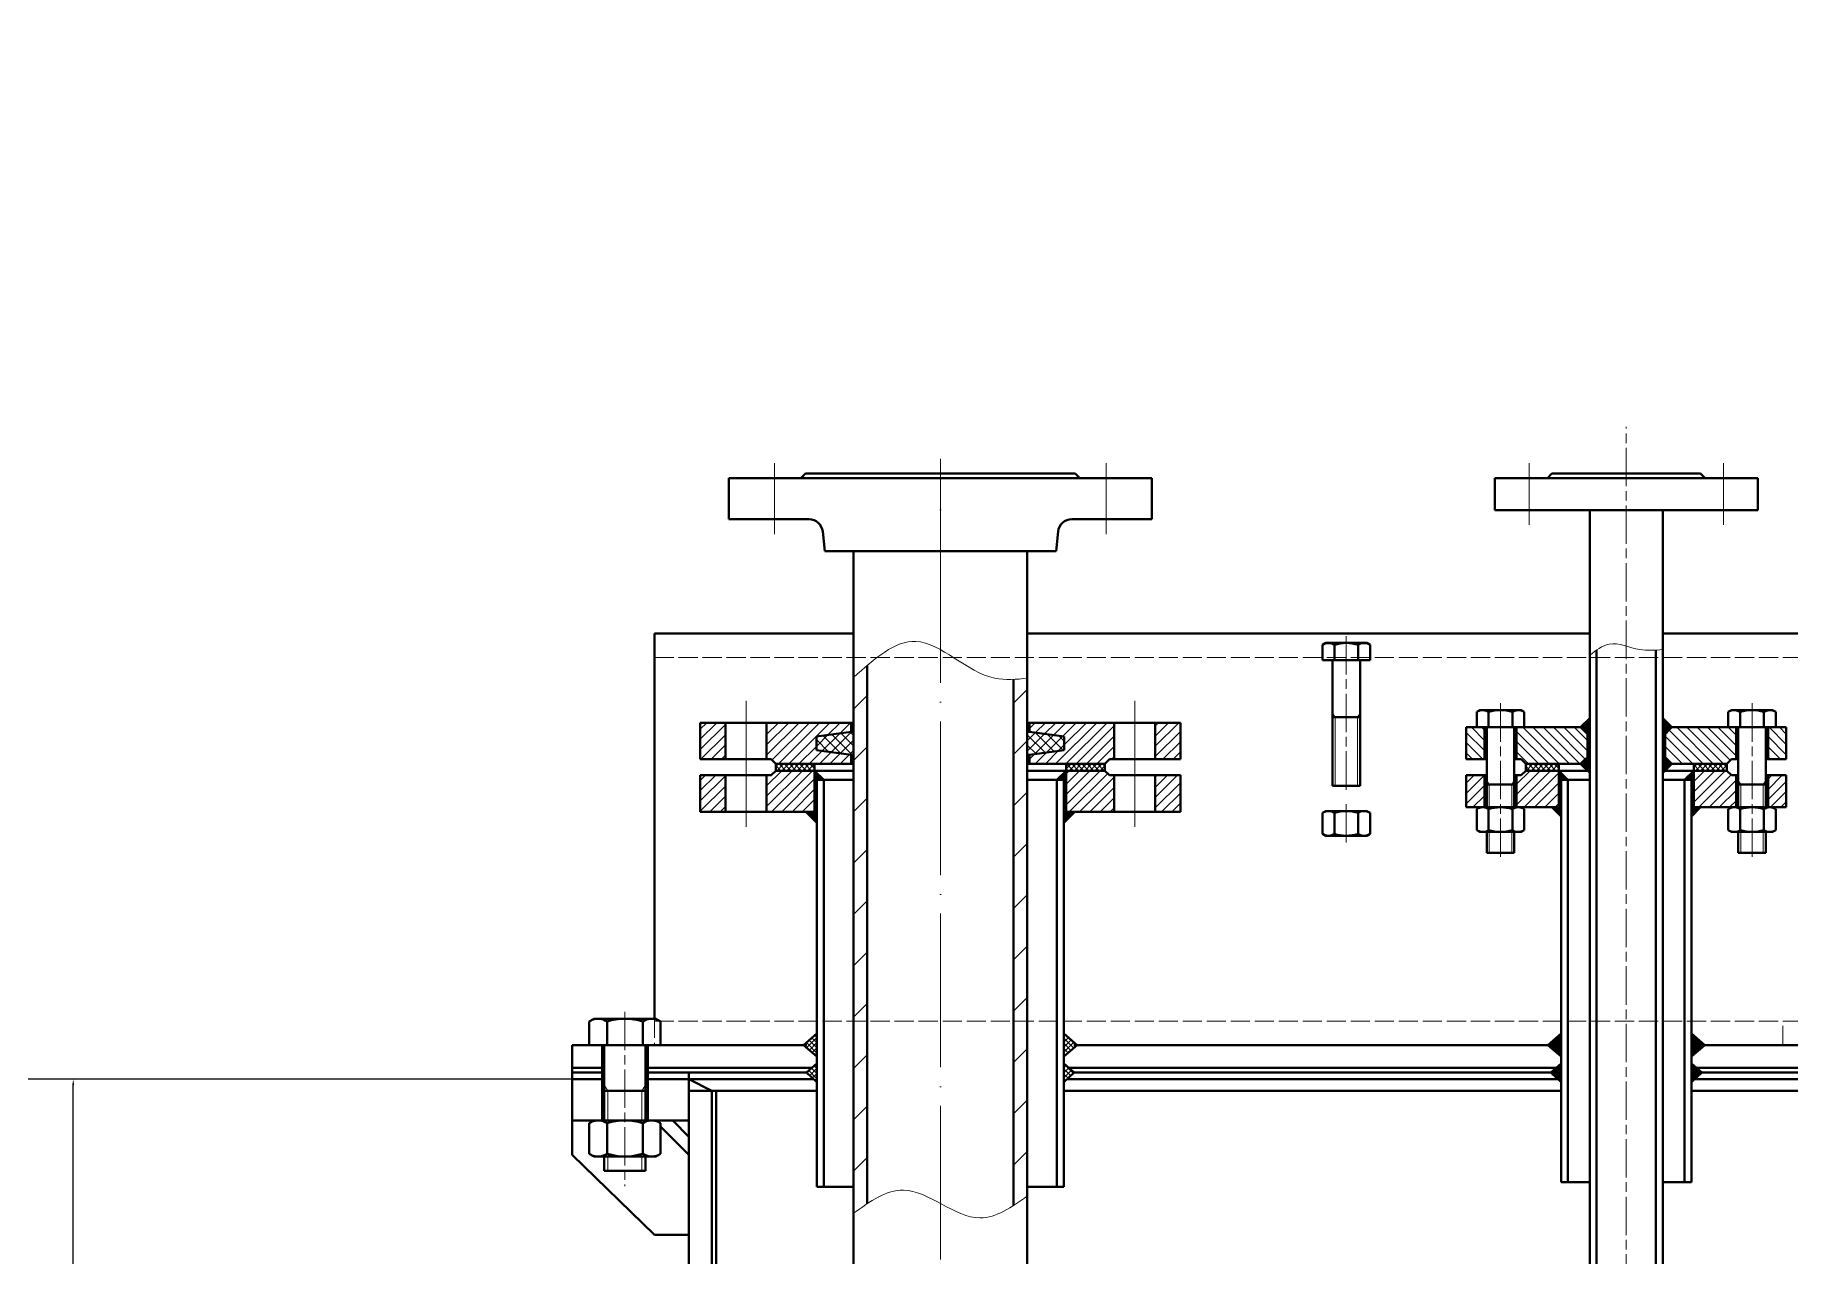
# Model space of a CAD drawing. Header units: millimetres. Extents: x 17368 to 100025, y -24769 to 12950.
# Drawn here: x 64422 to 65190, y 2263 to 2797 of the extents above; entities that cross this region are included whole.
import ezdxf

# ---------------------------------------------------------------- set-up
doc = ezdxf.new("R2010")
doc.units = ezdxf.units.MM
doc.header["$LTSCALE"] = 2.8
for name, pattern in [('ACAD_ISO04W100', [30, 24, -3, 0, -3]), ('AM_ISO02W050', [7.5, 6, -1.5]), ('AM_ISO02W050x2', [3.75, 3, -0.75]), ('AM_ISO08W050', [18, 12, -1.5, 3, -1.5]), ('AM_ISO08W050x2', [9, 6, -0.75, 1.5, -0.75]), ('CENTER2', [28.575, 19.05, -3.175, 3.175, -3.175])]:
    doc.linetypes.add(name, pattern=pattern)
doc.layers.get('0').update_dxf_attribs({"lineweight": 50})
doc.layers.get('Defpoints').update_dxf_attribs({"lineweight": 50})
for name, color, linetype, lineweight in [('AM_0N', 7, 'Continuous', 50), ('AM_3N', 6, 'AM_ISO02W050', 15), ('AM_4N', 3, 'Continuous', 15), ('AM_7N', 4, 'AM_ISO08W050', 15), ('red', 1, 'ACAD_ISO04W100', 15), ('细实线', 5, 'Continuous', 15)]:
    doc.layers.add(name, color=color, linetype=linetype, lineweight=lineweight)
doc.styles.add('仿宋体', font='', dxfattribs={"width": 0.7, "height": 3.5})
doc.styles.get('仿宋体').set_extended_font_data('FangSong_GB2312')
doc.dimstyles.new('ISO-25', dxfattribs={"dimtxt": 3.5, "dimasz": 2.5, "dimexe": 1.25, "dimexo": 0.625, "dimtad": 1, "dimdsep": 46, "dimtxsty": '仿宋体', "dimcen": 2.5, "dimadec": 0, "dimazin": 0, "dimtfac": 1, "dimtmove": 0, "dimatfit": 1, "dimfxl": 0, "dimarcsym": 0})

# ---------------------------------------------------------------- blocks, each defined once
blk = doc.blocks.new('*D1258')
at = {"layer": 'Defpoints', "color": 0}
for p in [(64336.65, 3764.21), (64832.33, 3764.21), (65063.33, -908.68)]:
    blk.add_point(p, dxfattribs=at)
at = {"layer": '细实线', "color": 0, "lineweight": -2}
for p, q in [((64831.71, 3764.21), (64335.85, 3764.21)), ((64336.65, -906.18), (64336.65, 3761.71)), ((65062.71, -908.68), (64335.85, -908.68))]:
    blk.add_line(p, q, dxfattribs=at)
at = {"layer": '细实线', "color": 0}
for points in [[(64336.23, 3761.71), (64337.06, 3761.71), (64336.65, 3764.21)], [(64336.23, -906.18), (64337.06, -906.18), (64336.65, -908.68)]]:
    blk.add_solid(points, dxfattribs=at)
at = {"layer": '细实线', "color": 0, "insert": (64334.1, 1358.41), "char_height": 3.5, "attachment_point": 5, "rotation": 90, "style": '仿宋体'}
blk.add_mtext('4672.89', dxfattribs=at)
blk = doc.blocks.new('*D1259')
at = {"layer": 'Defpoints', "color": 0, "lineweight": 15}
for p in [(64439.04, 2340.41), (64667.67, 2340.41), (64708.33, -69.59)]:
    blk.add_point(p, dxfattribs=at)
at = {"layer": '细实线', "color": 0, "lineweight": -2}
for p, q in [((64667.05, 2340.41), (64438.24, 2340.41)), ((64439.04, -67.09), (64439.04, 2337.91)), ((64707.71, -69.59), (64438.24, -69.59))]:
    blk.add_line(p, q, dxfattribs=at)
at = {"layer": '细实线', "color": 0, "lineweight": 15}
for points in [[(64438.62, 2337.91), (64439.46, 2337.91), (64439.04, 2340.41)], [(64438.62, -67.09), (64439.46, -67.09), (64439.04, -69.59)]]:
    blk.add_solid(points, dxfattribs=at)
at = {"layer": '细实线', "color": 0, "insert": (64436.49, 1135.41), "char_height": 3.5, "attachment_point": 5, "rotation": 90, "style": '仿宋体'}
blk.add_mtext('2410', dxfattribs=at)
blk = doc.blocks.new('*D1276')
at = {"layer": 'Defpoints', "color": 0, "lineweight": 15}
for p in [(64013.77, 2340.41), (64667.67, 2340.41), (65618.33, -629.98)]:
    blk.add_point(p, dxfattribs=at)
at = {"layer": '细实线', "color": 0, "lineweight": -2}
for p, q in [((64667.05, 2340.41), (64012.97, 2340.41)), ((64013.77, -627.48), (64013.77, 2337.91)), ((65617.71, -629.98), (64012.97, -629.98))]:
    blk.add_line(p, q, dxfattribs=at)
at = {"layer": '细实线', "color": 0, "lineweight": 15}
for points in [[(64013.36, 2337.91), (64014.19, 2337.91), (64013.77, 2340.41)], [(64013.36, -627.48), (64014.19, -627.48), (64013.77, -629.98)]]:
    blk.add_solid(points, dxfattribs=at)
at = {"layer": '细实线', "color": 0, "insert": (64011.22, 855.22), "char_height": 3.5, "attachment_point": 5, "rotation": 90, "style": '仿宋体'}
blk.add_mtext('2970.39', dxfattribs=at)
blk = doc.blocks.new('A$C194C15C4')
at = {"layer": 'AM_0N', "extrusion": (0, 1, 0)}
for p, q in [((9, 0), (-9, 0)), ((9, -10.8), (-9, -10.8))]:
    blk.add_line(p, q, dxfattribs=at)
at = {"layer": 'AM_0N', "extrusion": (-0.5, 0.866025, 0)}
blk.add_line((-10.39, -0.81), (-9, 0), dxfattribs=at)
at = {"layer": 'AM_0N', "extrusion": (1, 0, 0)}
for p, q in [((-10.39, -0.81), (-10.39, -9.99)), ((-5.2, -0.81), (-5.2, -9.99)), ((5.2, -0.81), (5.2, -9.99)), ((10.39, -0.81), (10.39, -9.99))]:
    blk.add_line(p, q, dxfattribs=at)
at = {"layer": 'AM_0N', "extrusion": (0.5, 0.866025, 0)}
blk.add_line((10.39, -0.81), (9, 0), dxfattribs=at)
at = {"layer": 'AM_0N'}
for p, q in [((-10.39, -9.99), (-9, -10.8)), ((10.39, -9.99), (9, -10.8))]:
    blk.add_line(p, q, dxfattribs=at)
for centre, radius, start, end in [((-7.8, -4.6), 4.6, 55.56153, 115.56153), ((0, -17.17), 17.17, 72.38303, 107.61697), ((7.8, -4.6), 4.6, 64.43847, 124.43847), ((-7.8, -6.2), 4.6, 244.43847, 304.43847), ((0, 6.37), 17.17, 252.38303, 287.61697), ((7.8, -6.2), 4.6, 235.56153, 295.56153)]:
    blk.add_arc(centre, radius, start, end, dxfattribs=at)

msp = doc.modelspace()

# ---------------------------------------------------------------- hatches: boundary and pattern name
at = {"layer": '细实线'}
h = msp.add_hatch(dxfattribs=at)
h.set_pattern_fill('ANSI31', color=256, style=0)
h.paths.add_polyline_path([(64724.3313, 2496.41016), (64713.3313, 2496.41021), (64713.33129, 2480.41021), (64724.33129, 2480.41016)])
h.paths.add_polyline_path([(64764.13976, 2490.40993), (64779.33126, 2492.40993), (64779.33127, 2496.40993), (64742.3313, 2496.41009), (64742.33129, 2480.41009), (64744.33129, 2480.41008), (64746.33128, 2478.41007), (64779.33126, 2478.40993), (64779.33126, 2482.40993), (64764.13976, 2484.40993)])
h.paths.add_polyline_path([(64894.33129, 2496.40944), (64857.33127, 2496.4096), (64857.33127, 2492.40993), (64872.52277, 2490.40993), (64872.52277, 2484.40993), (64857.33127, 2482.40993), (64857.33128, 2478.4096), (64890.33128, 2478.40946), (64892.33128, 2480.40945), (64894.33128, 2480.40944)])
h.paths.add_polyline_path([(64923.33129, 2496.40932), (64912.33129, 2496.40937), (64912.33128, 2480.40937), (64923.33128, 2480.40932)])
h = msp.add_hatch(dxfattribs=at)
h.set_pattern_fill('ANSI37', color=256, scale=0.1, style=0)
h.paths.add_polyline_path([(65098.33121, 2494.41012), (65102.33121, 2490.41012), (65102.33121, 2498.41012)])
h.paths.add_polyline_path([(65138.33139, 2494.41012), (65134.33121, 2498.41031), (65134.33121, 2490.40993)])
h.paths.add_polyline_path([(65134.33121, 2474.40981), (65138.33139, 2478.40999), (65134.33121, 2482.41018)])
h.paths.add_polyline_path([(65102.33121, 2482.40999), (65098.33121, 2478.40999), (65102.33121, 2474.40999)])
h.paths.add_polyline_path([(65088.8313, 2475.40988), (65088.83129, 2471.40999), (65092.83121, 2471.40997)])
h.paths.add_polyline_path([(65089.83121, 2455.40985), (65089.83121, 2459.40988), (65085.83115, 2459.40988)])
h.paths.add_polyline_path([(65146.83121, 2455.40967), (65150.83145, 2459.40988), (65146.83121, 2459.40988)])
h.paths.add_polyline_path([(65147.83118, 2475.40976), (65143.83139, 2471.40997), (65147.83117, 2471.40999)])
h = msp.add_hatch(dxfattribs=at)
h.set_pattern_fill('ANSI37', color=256, style=0)
h.paths.add_polyline_path([(64780.35605, 2492.40993), (64779.33127, 2492.40993), (64764.13976, 2490.40993), (64764.13976, 2484.40993), (64779.33127, 2482.40993), (64780.35605, 2482.40993)])
h.paths.add_polyline_path([(64872.52277, 2490.40993), (64857.33127, 2492.40993), (64856.3313, 2492.40993), (64856.3313, 2482.40993), (64857.33127, 2482.40993), (64872.52277, 2484.40993)])
h = msp.add_hatch(dxfattribs=at)
h.set_pattern_fill('ANSI31', color=256, angle=90, style=0)
h.paths.add_polyline_path([(65048.3313, 2480.41012), (65056.3313, 2480.41012), (65056.33125, 2494.41012), (65048.33125, 2494.41012)])
h.paths.add_polyline_path([(65070.33125, 2494.41012), (65070.3313, 2480.41012), (65072.3313, 2480.41012), (65074.3313, 2478.41012), (65098.33133, 2478.41012), (65101.33124, 2481.41003), (65101.33121, 2491.41012), (65098.33121, 2494.41012)])
h.paths.add_polyline_path([(65138.33139, 2494.41012), (65135.33121, 2491.40993), (65135.33124, 2481.41015), (65138.33127, 2478.41012), (65162.3313, 2478.41012), (65164.3313, 2480.41012), (65166.3313, 2480.41012), (65166.33124, 2494.41012)])
h.paths.add_polyline_path([(65180.3313, 2480.41012), (65188.3313, 2480.41012), (65188.33124, 2494.41012), (65180.33124, 2494.41012)])
h = msp.add_hatch(dxfattribs=at)
h.set_pattern_fill('ANSI31', color=256, style=0)
h.paths.add_polyline_path([(64724.33127, 2473.41), (64713.33127, 2473.41), (64713.33121, 2457.41), (64724.33121, 2457.41)])
h.paths.add_polyline_path([(64763.33127, 2475.41), (64746.33127, 2475.41), (64744.33127, 2473.41), (64742.33127, 2473.41), (64742.33121, 2457.41), (64763.3312, 2457.41)])
h.paths.add_polyline_path([(64894.33126, 2473.41), (64892.33126, 2473.41), (64890.33127, 2475.41), (64873.33127, 2475.41), (64873.3312, 2457.41), (64894.3312, 2457.41)])
h.paths.add_polyline_path([(64923.33126, 2473.41), (64912.33126, 2473.41), (64912.3312, 2457.41), (64923.3312, 2457.41)])
at = {"layer": '细实线', "linetype": 'Continuous', "lineweight": 15}
h = msp.add_hatch(dxfattribs=at)
h.set_pattern_fill('ANSI37', color=5, scale=0.5, style=0)
h.paths.add_polyline_path([(64763.33128, 2478.41), (64746.33128, 2478.41007), (64746.33128, 2475.41), (64763.33127, 2475.41)])
at = {"layer": '细实线'}
h = msp.add_hatch(dxfattribs=at)
h.set_pattern_fill('ANSI37', color=256, scale=0.1, style=0)
h.paths.add_polyline_path([(64763.33127, 2475.41), (64763.33125, 2471.41001), (64767.33127, 2471.41)])
h.paths.add_polyline_path([(64764.33127, 2452.6161), (64764.33127, 2457.41), (64759.53737, 2457.41)])
h.paths.add_polyline_path([(64873.33125, 2471.41029), (64873.33127, 2475.41), (64873.33083, 2475.41), (64869.33127, 2471.4104), (64869.33127, 2471.41026)])
h.paths.add_polyline_path([(64872.33127, 2452.61642), (64877.1248, 2457.41), (64872.33127, 2457.41)])
at = {"layer": '细实线', "linetype": 'Continuous', "lineweight": 15}
h = msp.add_hatch(dxfattribs=at)
h.set_pattern_fill('ANSI37', color=5, scale=0.5, style=0)
h.paths.add_polyline_path([(64890.33128, 2478.40946), (64873.33128, 2478.40953), (64873.33127, 2475.41044), (64873.33127, 2475.41), (64890.33127, 2475.41)])
h = msp.add_hatch(dxfattribs=at)
h.set_pattern_fill('ANSI31', color=5, style=0)
h.set_pattern_definition([(45, (59.939, -217.9157), (-2.24506403, 2.24506403), [])])
h.paths.add_polyline_path([(65070.33125, 2459.40988), (65088.83124, 2459.40988), (65088.8313, 2475.40988), (65074.3313, 2475.40988), (65072.3313, 2473.40988), (65070.3313, 2473.40988)])
h.paths.add_polyline_path([(65048.33125, 2459.40988), (65056.33125, 2459.40988), (65056.3313, 2473.40988), (65048.3313, 2473.40988)])
h.paths.add_polyline_path([(65147.83124, 2459.40988), (65166.33124, 2459.40988), (65166.3313, 2473.40988), (65164.3313, 2473.40988), (65162.3313, 2475.40988), (65147.8313, 2475.40988)])
h.paths.add_polyline_path([(65180.33124, 2459.40988), (65188.33124, 2459.40988), (65188.3313, 2473.40988), (65180.3313, 2473.40988)])
h = msp.add_hatch(dxfattribs=at)
h.set_pattern_fill('ANSI37', color=5, scale=0.5, style=0)
h.paths.add_polyline_path([(65074.3313, 2478.41012), (65074.3313, 2475.40988), (65088.83118, 2475.40988), (65088.83118, 2475.40988), (65088.83118, 2475.41), (65088.83118, 2478.41012)])
h.paths.add_polyline_path([(65162.3313, 2475.40988), (65162.3313, 2478.41012), (65147.83118, 2478.41012), (65147.83118, 2475.40988)])
h = msp.add_hatch(dxfattribs=at)
h.set_pattern_fill('ANSI37', color=5, scale=0.5, style=0)
h.set_pattern_definition([(45, (-416034.1398, 69180.7599), (-1.122532015, 1.122532015), []), (135, (-416034.1398, 69180.7599), (-1.122532015, -1.122532015), [])])
h.paths.add_polyline_path([(64872.33104, 2360.48394), (64872.33104, 2350.39782), (64878.19894, 2355.41)])
h.paths.add_polyline_path([(64872.33104, 2339.10788), (64876.88421, 2343.41), (64872.33104, 2347.37488)])
h.paths.add_polyline_path([(64764.33104, 2347.37482), (64759.77794, 2343.41), (64764.33104, 2339.10794)])
h.paths.add_polyline_path([(64758.46321, 2355.41), (64764.33104, 2350.39788), (64764.33104, 2360.48388)])
at = {"layer": '细实线'}
h = msp.add_hatch(dxfattribs=at)
h.set_pattern_fill('ANSI37', color=256, scale=0.1, style=0)
h.paths.add_polyline_path([(65089.83121, 2360.48388), (65083.96338, 2355.41), (65089.83121, 2350.39788)])
h.paths.add_polyline_path([(65089.83121, 2347.37482), (65085.2781, 2343.41), (65089.83121, 2339.10794)])
h.paths.add_polyline_path([(65152.69922, 2355.41), (65146.83121, 2360.48404), (65146.83121, 2350.39772)])
h.paths.add_polyline_path([(65146.83121, 2347.37498), (65146.83121, 2339.10776), (65151.3845, 2343.41)])

# ---------------------------------------------------------------- linework, layer by layer
for p, q in [((64780.35605, 1895.84956), (64780.35605, 2571.41)), ((64856.3313, 2093.3685), (64856.3313, 2571.41)), ((64786.35605, 2285.99537), (64786.35605, 2521.50606)), ((64850.3313, 2285.17004), (64850.3313, 2515.37024)), ((64767.33127, 2471.41), (64780.35605, 2471.41)), ((64869.33113, 2471.41026), (64856.3313, 2471.41026)), ((64657.3313, 2355.41), (64657.3313, 2322.41)), ((64657.3313, 2355.41), (64759.9574, 2355.41)), ((64670.3313, 2355.41), (64670.3313, 2322.41)), ((64690.3313, 2355.41), (64690.3313, 2322.41)), ((64876.7052, 2355.41), (65083.96338, 2355.41)), ((65152.69922, 2355.41), (65565.6997, 2355.41)), ((64657.3313, 2345.41), (64671.3313, 2345.41)), ((64657.3313, 2343.41), (64671.3313, 2343.41)), ((64689.3313, 2345.41), (64762.07469, 2345.41)), ((64689.3313, 2343.41), (64759.77794, 2343.41)), ((64708.3313, 2340.41), (64708.3313, 2343.41)), ((64874.58746, 2345.41), (65087.57485, 2345.41)), ((64876.88421, 2343.41), (65085.2781, 2343.41)), ((65149.08775, 2345.41), (65568.2664, 2345.41)), ((65151.3845, 2343.41), (65570.8313, 2343.41)), ((64657.3313, 2340.41), (64671.3313, 2340.41)), ((64689.3313, 2340.41), (64762.953, 2340.41)), ((64708.3313, 2340.41), (64708.3313, 2174.5419)), ((64718.3313, 2335.41), (64708.3313, 2340.41)), ((64708.3313, 2335.41), (64764.33104, 2335.41)), ((64718.3313, 2335.41), (64718.3313, 2169.85662)), ((64720.3313, 2335.41), (64720.3313, 2172.5179)), ((64872.33104, 2335.41), (65089.83121, 2335.41)), ((64873.70915, 2340.41), (65088.45317, 2340.41)), ((65146.83121, 2335.41), (65570.8313, 2335.41)), ((65148.20943, 2340.41), (65570.8313, 2340.41)), ((64657.3313, 2322.41), (64657.3313, 2307.41)), ((64695.9238, 2319.8175), (64708.3313, 2307.41)), ((64701.25234, 2322.41), (64708.3313, 2315.20878)), ((64657.3313, 2307.41), (64693.3313, 2272.41)), ((64693.3313, 2272.41), (64708.3313, 2272.41))]:
    msp.add_line(p, q)
at = {"color": 7}
for p, q in [((64779.33127, 2492.40993), (64764.13976, 2490.40993)), ((64764.13976, 2490.40993), (64764.13976, 2484.40993)), ((64779.33127, 2492.40993), (64780.33127, 2492.40993)), ((64857.33127, 2492.40993), (64856.33127, 2492.40993)), ((64857.33127, 2492.40993), (64872.52277, 2490.40993)), ((64872.52277, 2490.40993), (64872.52277, 2484.40993)), ((64779.33127, 2482.40993), (64764.13976, 2484.40993)), ((64779.33127, 2482.40993), (64780.33127, 2482.40993)), ((64857.33127, 2482.40993), (64856.33127, 2482.40993)), ((64857.33127, 2482.40993), (64872.52277, 2484.40993)), ((64857.33128, 2478.40993), (64857.33127, 2482.40993)), ((64713.33127, 2473.41), (64744.33127, 2473.41)), ((64713.33129, 2480.41021), (64744.33129, 2480.41008)), ((64746.33127, 2475.41), (64744.33127, 2473.41)), ((64746.33128, 2478.41007), (64744.33129, 2480.41008)), ((64746.33128, 2478.41007), (64746.33128, 2475.41001)), ((64763.33127, 2475.41), (64763.33128, 2478.41)), ((64763.33127, 2475.41), (64767.33127, 2471.41)), ((64890.33128, 2478.40946), (64856.3313, 2478.4096)), ((64890.33127, 2475.41), (64856.3313, 2475.41)), ((64873.33127, 2475.41044), (64873.33128, 2478.40953)), ((64890.33128, 2478.40946), (64890.33127, 2475.41)), ((64890.33127, 2475.41), (64892.33126, 2473.41)), ((64890.33128, 2478.40946), (64892.33128, 2480.40945)), ((64767.33127, 2471.41), (64763.33125, 2471.41001))]:
    msp.add_line(p, q, dxfattribs=at)
at = {"layer": 'AM_0N'}
for p, q in [((64693.3313, 2535.41), (64780.35605, 2535.41)), ((64693.3313, 2366.91), (64693.3313, 2535.41)), ((64856.3313, 2535.41), (65102.33121, 2535.41)), ((65134.33121, 2535.41), (65353.33134, 2535.41)), ((64985.4736, 2530.4873), (64986.8686, 2531.2927)), ((65006.2636, 2530.4873), (65004.8686, 2531.2927)), ((65052.93624, 2501.10471), (65054.33124, 2501.91012)), ((65073.72624, 2501.10471), (65072.33124, 2501.91012)), ((65162.93638, 2501.10462), (65164.33138, 2501.91002)), ((65183.72638, 2501.10457), (65182.33138, 2501.90998)), ((64985.4736, 2447.76342), (64986.8686, 2446.95802)), ((65006.2636, 2447.76342), (65004.8686, 2446.95802)), ((65162.93627, 2449.41519), (65164.33126, 2448.60978)), ((65183.72627, 2449.41514), (65182.33126, 2448.60974)), ((64664.7388, 2365.70189), (64666.8313, 2366.91)), ((64695.9238, 2365.70189), (64693.8313, 2366.91)), ((64664.7388, 2321.20189), (64666.8313, 2322.41)), ((64695.9238, 2321.20189), (64693.8313, 2322.41))]:
    msp.add_line(p, q, dxfattribs=at)
at = {"layer": 'AM_0N', "extrusion": (1, 0, 0)}
for p, q in [((64985.4736, 2530.4873), (64985.4736, 2523.7927)), ((64990.66975, 2530.4873), (64990.66975, 2523.7927)), ((65001.06745, 2530.4873), (65001.06745, 2523.7927)), ((65006.2636, 2530.4873), (65006.2636, 2523.7927)), ((64989.8686, 2523.7927), (64989.8686, 2495.5427)), ((65001.8686, 2523.7927), (65001.8686, 2495.5427)), ((64989.8686, 2498.7927), (64989.8686, 2500.5427)), ((64989.8686, 2498.7927), (64989.8686, 2468.7927)), ((65001.8686, 2498.7927), (65001.8686, 2500.5427)), ((65001.8686, 2498.7927), (65001.8686, 2468.7927)), ((65052.93624, 2501.10471), (65052.93624, 2494.41012)), ((65058.13239, 2501.10471), (65058.13239, 2494.41012)), ((65068.53008, 2501.10471), (65068.53008, 2494.41012)), ((65073.72624, 2501.10471), (65073.72624, 2494.41012)), ((65057.33124, 2494.41012), (65057.33124, 2466.16012)), ((65069.33124, 2494.41012), (65069.33124, 2466.16012)), ((65057.33124, 2469.41012), (65057.33124, 2471.16012)), ((65057.33124, 2469.41012), (65057.33124, 2459.40988)), ((65069.33124, 2469.41012), (65069.33124, 2471.16012)), ((65069.33124, 2469.41012), (65069.33124, 2459.40988)), ((64985.4736, 2456.95262), (64985.4736, 2447.76342)), ((64990.6711, 2456.95262), (64990.6711, 2447.76342)), ((65001.0661, 2456.95262), (65001.0661, 2447.76342)), ((65006.2636, 2456.95262), (65006.2636, 2447.76342)), ((65057.33124, 2448.60988), (65057.33124, 2439.41012)), ((65069.33124, 2448.60988), (65069.33124, 2439.41012)), ((64664.7388, 2365.70189), (64664.7388, 2355.41)), ((64672.53303, 2365.70189), (64672.53303, 2355.41)), ((64688.12957, 2365.70189), (64688.12957, 2355.41)), ((64695.9238, 2365.70189), (64695.9238, 2355.41)), ((64671.3313, 2355.41), (64671.3313, 2322.41)), ((64689.3313, 2355.41), (64689.3313, 2322.41)), ((64664.7388, 2321.20189), (64664.7388, 2307.81811)), ((64672.53505, 2321.20189), (64672.53505, 2307.81811)), ((64688.12755, 2321.20189), (64688.12755, 2307.81811)), ((64695.9238, 2321.20189), (64695.9238, 2307.81811)), ((64671.3313, 2306.61), (64671.3313, 2300.41)), ((64689.3313, 2306.61), (64689.3313, 2300.41))]:
    msp.add_line(p, q, dxfattribs=at)
at = {"layer": 'AM_0N', "extrusion": (0, 1, 0)}
for p, q in [((65004.8686, 2531.2927), (64986.8686, 2531.2927)), ((64985.4736, 2523.7927), (64989.8686, 2523.7927)), ((65001.8686, 2523.7927), (64989.8686, 2523.7927)), ((64989.8686, 2523.7927), (65001.8686, 2523.7927)), ((65001.8686, 2523.7927), (65006.2636, 2523.7927)), ((64989.8686, 2498.7927), (65001.8686, 2498.7927)), ((65072.33124, 2501.91012), (65054.33124, 2501.91012)), ((65052.93624, 2494.41012), (65057.33124, 2494.41012)), ((65069.33124, 2494.41012), (65057.33124, 2494.41012)), ((65057.33124, 2494.41012), (65069.33124, 2494.41012)), ((65069.33124, 2494.41012), (65073.72624, 2494.41012)), ((64990.94214, 2468.7927), (64989.8686, 2468.7927)), ((64989.8686, 2468.7927), (65001.8686, 2468.7927)), ((64990.94214, 2468.7927), (65000.79506, 2468.7927)), ((65001.8686, 2468.7927), (65000.79506, 2468.7927)), ((65057.33124, 2469.41012), (65069.33124, 2469.41012)), ((65004.8686, 2457.75802), (64986.8686, 2457.75802)), ((65004.8686, 2446.95802), (64986.8686, 2446.95802)), ((65058.40477, 2439.41012), (65057.33124, 2439.41012)), ((65057.33124, 2439.41012), (65069.33124, 2439.41012)), ((65058.40477, 2439.41012), (65068.2577, 2439.41012)), ((65069.33124, 2439.41012), (65068.2577, 2439.41012)), ((64693.8313, 2366.91), (64666.8313, 2366.91)), ((64664.7388, 2355.41), (64671.3313, 2355.41)), ((64689.3313, 2355.41), (64671.3313, 2355.41)), ((64671.3313, 2355.41), (64689.3313, 2355.41)), ((64689.3313, 2355.41), (64695.9238, 2355.41)), ((64671.3313, 2335.41), (64689.3313, 2335.41)), ((64708.3313, 2322.41), (64657.3313, 2322.41)), ((64693.8313, 2306.61), (64666.8313, 2306.61)), ((64671.3313, 2300.41), (64689.3313, 2300.41))]:
    msp.add_line(p, q, dxfattribs=at)
at = {"layer": 'AM_0N', "extrusion": (-1, 2.17352e-06, 0)}
for p, q in [((65162.93638, 2501.10462), (65162.93636, 2494.41002)), ((65168.13253, 2501.10461), (65168.13252, 2494.41001)), ((65178.53023, 2501.10458), (65178.53021, 2494.40999)), ((65183.72638, 2501.10457), (65183.72636, 2494.40998)), ((65167.33136, 2494.41001), (65167.3313, 2466.16001)), ((65179.33136, 2494.40999), (65179.3313, 2466.15999)), ((65167.33131, 2469.41001), (65167.33129, 2459.40977)), ((65167.33131, 2469.41001), (65167.33131, 2471.16001)), ((65179.33131, 2469.40999), (65179.33129, 2459.40975)), ((65179.33131, 2469.40999), (65179.33131, 2471.15999)), ((65162.93629, 2458.60438), (65162.93627, 2449.41519)), ((65168.13379, 2458.60437), (65168.13377, 2449.41517)), ((65178.52879, 2458.60434), (65178.52877, 2449.41515)), ((65183.72629, 2458.60433), (65183.72627, 2449.41514)), ((65167.33126, 2448.60977), (65167.33124, 2439.41001)), ((65179.33126, 2448.60975), (65179.33124, 2439.40999))]:
    msp.add_line(p, q, dxfattribs=at)
at = {"layer": 'AM_0N', "extrusion": (2.17352e-06, 1, 0)}
for p, q in [((65164.33138, 2501.91002), (65182.33138, 2501.90998)), ((65167.33136, 2494.41001), (65162.93636, 2494.41002)), ((65167.33136, 2494.41001), (65179.33136, 2494.40999)), ((65179.33136, 2494.40999), (65167.33136, 2494.41001)), ((65183.72636, 2494.40998), (65179.33136, 2494.40999)), ((65179.33131, 2469.40999), (65167.33131, 2469.41001)), ((65164.33129, 2459.40978), (65182.33129, 2459.40974)), ((65164.33126, 2448.60978), (65182.33126, 2448.60974)), ((65167.33124, 2439.41001), (65168.40478, 2439.41001)), ((65179.33124, 2439.40999), (65167.33124, 2439.41001)), ((65178.25771, 2439.40999), (65168.40478, 2439.41001)), ((65178.25771, 2439.40999), (65179.33124, 2439.40999))]:
    msp.add_line(p, q, dxfattribs=at)
at = {"layer": 'AM_0N', "extrusion": (-0.5, 0.866025, 0)}
for p, q in [((64985.4736, 2456.95262), (64986.8686, 2457.75802)), ((64695.9238, 2307.81811), (64693.8313, 2306.61))]:
    msp.add_line(p, q, dxfattribs=at)
at = {"layer": 'AM_0N', "extrusion": (0.5, 0.866025, 0)}
for p, q in [((65006.2636, 2456.95262), (65004.8686, 2457.75802)), ((64664.7388, 2307.81811), (64666.8313, 2306.61))]:
    msp.add_line(p, q, dxfattribs=at)
at = {"layer": 'AM_0N', "extrusion": (-0.499998, 0.866026, 0)}
msp.add_line((65162.93629, 2458.60438), (65164.33129, 2459.40978), dxfattribs=at)
at = {"layer": 'AM_0N', "extrusion": (0.500002, 0.866024, 0)}
msp.add_line((65183.72629, 2458.60433), (65182.33129, 2459.40974), dxfattribs=at)
at = {"layer": 'AM_0N'}
for centre, radius, start, end in [((64988.07168, 2526.69955), 4.59315, 55.55312762, 115.55312762), ((64995.8686, 2514.11082), 17.18188, 72.38752601, 107.61247399), ((65003.66552, 2526.69955), 4.59315, 64.44687238, 124.44687238), ((65055.53431, 2497.31697), 4.59315, 55.55312762, 115.55312762), ((65063.33124, 2484.72824), 17.18188, 72.38752601, 107.61247399), ((65071.12816, 2497.31697), 4.59315, 64.44687238, 124.44687238), ((65165.53445, 2497.31687), 4.59315, 55.55300308, 115.55300308), ((65173.33134, 2484.72812), 17.18188, 72.38740148, 107.61234945), ((65181.12829, 2497.31683), 4.59315, 64.44674785, 124.44674785), ((64988.07235, 2453.1627), 4.59532, 55.5615306, 115.5615306), ((64995.8686, 2440.58484), 17.17318, 72.38303116, 107.61696884), ((65003.66485, 2453.1627), 4.59532, 64.4384694, 124.4384694), ((65165.53503, 2454.81445), 4.59532, 55.56140606, 115.56140606), ((65173.33125, 2442.23658), 17.17318, 72.38290663, 107.61684431), ((65181.12753, 2454.81442), 4.59532, 64.43834487, 124.43834487), ((64988.07235, 2451.55334), 4.59532, 244.4384694, 304.4384694), ((64995.8686, 2464.1312), 17.17318, 252.38303116, 287.61696884), ((65003.66485, 2451.55334), 4.59532, 235.5615306, 295.5615306), ((65165.53502, 2453.2051), 4.59532, 244.43834487, 304.43834487), ((65173.3313, 2465.78294), 17.17318, 252.38290663, 287.61684431), ((65181.12752, 2453.20506), 4.59532, 235.56140606, 295.56140606), ((64668.63591, 2360.02028), 6.88972, 55.55312762, 115.55312762), ((64680.3313, 2341.13719), 25.77281, 72.38752601, 107.61247399), ((64692.02669, 2360.02028), 6.88972, 64.44687238, 124.44687238), ((64668.63692, 2315.51702), 6.89298, 55.5615306, 115.5615306), ((64680.3313, 2296.65023), 25.75977, 72.38303116, 107.61696884), ((64692.02567, 2315.51702), 6.89298, 64.4384694, 124.4384694), ((64668.63692, 2313.50298), 6.89298, 244.4384694, 304.4384694), ((64680.3313, 2332.36977), 25.75977, 252.38303116, 287.61696884), ((64692.02567, 2313.50298), 6.89298, 235.5615306, 295.5615306)]:
    msp.add_arc(centre, radius, start, end, dxfattribs=at)
at = {"layer": 'AM_3N', "linetype": 'AM_ISO02W050x2', "extrusion": (0, 1, 0)}
for p, q in [((64693.3313, 2524.91), (66743.3313, 2524.91)), ((64693.3313, 2365.91), (66743.3313, 2365.91))]:
    msp.add_line(p, q, dxfattribs=at)
at = {"layer": 'AM_3N', "linetype": 'AM_ISO02W050x2'}
for p, q in [((64693.3313, 2366.91), (64693.3313, 2355.41)), ((65186.8313, 2355.41), (65186.8313, 2365.91))]:
    msp.add_line(p, q, dxfattribs=at)
at = {"layer": 'AM_4N'}
for p, q in [((64990.94214, 2498.7927), (64989.8686, 2500.5427)), ((65000.79506, 2498.7927), (65001.8686, 2500.5427)), ((65058.40477, 2469.41012), (65057.33124, 2471.16012)), ((65068.2577, 2469.41012), (65069.33124, 2471.16012)), ((65168.40485, 2469.41001), (65167.33131, 2471.16001)), ((65178.25777, 2469.40999), (65179.33131, 2471.15999))]:
    msp.add_line(p, q, dxfattribs=at)
at = {"layer": 'AM_4N', "extrusion": (1, 0, 0)}
for p, q in [((64990.94214, 2498.7927), (64990.94214, 2468.7927)), ((65000.79506, 2498.7927), (65000.79506, 2468.7927)), ((65058.40477, 2469.41012), (65058.40477, 2459.40988)), ((65068.2577, 2469.41012), (65068.2577, 2459.40988)), ((65058.40477, 2448.60988), (65058.40477, 2439.41012)), ((65068.2577, 2448.60988), (65068.2577, 2439.41012))]:
    msp.add_line(p, q, dxfattribs=at)
at = {"layer": 'AM_4N', "extrusion": (-1, 2.17352e-06, 0)}
for p, q in [((65168.40485, 2469.41001), (65168.40483, 2459.40977)), ((65178.25777, 2469.40999), (65178.25775, 2459.40975)), ((65168.4048, 2448.60977), (65168.40478, 2439.41001)), ((65178.25773, 2448.60975), (65178.25771, 2439.40999))]:
    msp.add_line(p, q, dxfattribs=at)
at = {"layer": 'AM_4N', "lineweight": 15, "extrusion": (0.852394, 0.522901, 0)}
msp.add_line((64672.86492, 2335.41), (64671.3313, 2337.91), dxfattribs=at)
at = {"layer": 'AM_4N', "lineweight": 15, "extrusion": (1, 0, 0)}
for p, q in [((64672.86492, 2335.41), (64672.86492, 2322.41)), ((64687.79767, 2335.41), (64687.79767, 2322.41)), ((64672.86492, 2306.61), (64672.86492, 2300.41)), ((64687.79767, 2306.61), (64687.79767, 2300.41))]:
    msp.add_line(p, q, dxfattribs=at)
at = {"layer": 'AM_4N', "lineweight": 15, "extrusion": (0.852394, -0.522901, 0)}
msp.add_line((64687.79767, 2335.41), (64689.3313, 2337.91), dxfattribs=at)
at = {"layer": 'AM_7N', "linetype": 'AM_ISO08W050x2'}
msp.add_line((65118.3313, 457.8534), (65118.3313, 2625.8105), dxfattribs=at)
at = {"layer": 'AM_7N', "linetype": 'AM_ISO08W050x2', "extrusion": (1, 0, 0)}
for p, q in [((64995.8686, 2534.2927), (64995.8686, 2465.7424)), ((65063.33124, 2504.91012), (65063.33124, 2436.35982)), ((64995.8686, 2460.75802), (64995.8686, 2443.95802))]:
    msp.add_line(p, q, dxfattribs=at)
at = {"layer": 'AM_7N', "linetype": 'AM_ISO08W050x2', "extrusion": (-1, 2.17352e-06, 0)}
msp.add_line((65173.33139, 2504.91), (65173.33124, 2436.3597), dxfattribs=at)
at = {"layer": 'AM_7N', "linetype": 'AM_ISO08W050x2', "lineweight": 15, "extrusion": (1, 0, 0)}
msp.add_line((64680.3313, 2369.91), (64680.3313, 2293.6948), dxfattribs=at)
at = {"layer": 'red'}
msp.add_line((64818.3313, 2093.3685), (64818.3313, 2605.41), dxfattribs=at)
at = {"layer": '细实线', "color": 1, "linetype": 'CENTER2', "lineweight": 15}
for p, q in [((64818.33128, 2611.91), (64818.3312, 2562.6798)), ((64745.83128, 2609.91), (64745.83121, 2578.91)), ((64890.83127, 2609.91), (64890.83121, 2578.91)), ((65075.83128, 2609.91), (65075.83122, 2582.91)), ((65160.83127, 2609.91), (65160.83122, 2582.91)), ((64733.33124, 2476.91013), (64733.3313, 2505.91013)), ((64903.33123, 2476.9094), (64903.3313, 2505.9094)), ((64733.33124, 2479.91), (64733.33118, 2450.91)), ((64903.33124, 2479.91), (64903.33118, 2450.91))]:
    msp.add_line(p, q, dxfattribs=at)
at = {"layer": '细实线', "color": 7, "linetype": 'Continuous', "lineweight": 50}
for p, q in [((64725.8313, 2603.41), (64725.83123, 2585.41)), ((64725.8313, 2603.41), (64818.33126, 2603.41)), ((64759.3313, 2605.41), (64757.3313, 2603.41)), ((64877.3313, 2605.41), (64759.3313, 2605.41)), ((64910.8313, 2603.41), (64818.33126, 2603.41)), ((64877.3313, 2605.41), (64879.3313, 2603.41)), ((64910.8313, 2603.41), (64910.83123, 2585.41)), ((65060.8313, 2603.41), (65060.83125, 2589.41)), ((65060.8313, 2603.41), (65118.33126, 2603.41)), ((65085.8313, 2605.41), (65083.8313, 2603.41)), ((65150.8313, 2605.41), (65085.8313, 2605.41)), ((65175.8313, 2603.41), (65118.33126, 2603.41)), ((65150.8313, 2605.41), (65152.8313, 2603.41)), ((65175.8313, 2603.41), (65175.83124, 2589.41)), ((65175.83124, 2589.41), (65060.83125, 2589.41)), ((65102.33121, 2589.41), (65102.33121, 480.41)), ((65134.33121, 2589.41), (65134.33121, 480.41)), ((64760.90129, 2585.41), (64725.83123, 2585.41)), ((64910.83123, 2585.41), (64875.76131, 2585.41)), ((64767.73122, 2571.41), (64766.87151, 2580.00702)), ((64868.93138, 2571.41), (64869.79108, 2580.00702)), ((64818.33122, 2571.41), (64767.73122, 2571.41)), ((64868.93138, 2571.41), (64818.33122, 2571.41)), ((65105.33121, 2528.1765), (65105.33121, 2196.83522)), ((65131.33121, 2528.18318), (65131.33121, 2194.6385)), ((64713.33129, 2480.41021), (64713.3313, 2496.41021)), ((64780.35605, 2496.40993), (64713.3313, 2496.41021)), ((64724.33129, 2480.41016), (64724.3313, 2496.41016)), ((64742.33129, 2480.41009), (64742.3313, 2496.41009)), ((64779.33126, 2492.40993), (64779.33127, 2496.40993)), ((64923.33129, 2496.40932), (64856.3313, 2496.4096)), ((64857.33127, 2492.40993), (64857.33127, 2496.40993)), ((64894.33128, 2480.40944), (64894.33129, 2496.40944)), ((64912.33128, 2480.40937), (64912.33129, 2496.40937)), ((64923.33128, 2480.40932), (64923.33129, 2496.40932)), ((65098.33121, 2494.41012), (65102.33121, 2498.41012)), ((65138.33139, 2494.41012), (65134.33139, 2498.41012)), ((65048.3313, 2480.41012), (65048.33125, 2494.41012)), ((65098.33121, 2494.41012), (65048.33125, 2494.41012)), ((65056.3313, 2480.41012), (65056.33125, 2494.41012)), ((65070.3313, 2480.41012), (65070.33125, 2494.41012)), ((65098.33121, 2494.41012), (65102.33121, 2490.41012)), ((65101.33124, 2481.41003), (65101.33121, 2491.41012)), ((65138.33139, 2494.41012), (65134.33139, 2490.41012)), ((65135.33124, 2481.41015), (65135.33121, 2491.40993)), ((65188.33124, 2494.41012), (65138.33139, 2494.41012)), ((65166.3313, 2480.41012), (65166.33124, 2494.41012)), ((65180.3313, 2480.41012), (65180.33124, 2494.41012)), ((65188.3313, 2480.41012), (65188.33124, 2494.41012)), ((64779.33126, 2478.40993), (64779.33126, 2482.40993)), ((65098.33121, 2478.40999), (65102.33121, 2482.40999)), ((65138.33139, 2478.40999), (65134.33139, 2482.40999)), ((64713.33127, 2473.41), (64713.33121, 2457.41)), ((64724.33127, 2473.41), (64724.33121, 2457.41)), ((64742.33127, 2473.41), (64742.33121, 2457.41)), ((64780.35605, 2475.41), (64746.33127, 2475.41)), ((64780.35605, 2478.40993), (64746.33128, 2478.41007)), ((64763.33127, 2475.41), (64763.3312, 2457.41)), ((64873.33111, 2475.41028), (64869.33113, 2471.41026)), ((64873.33127, 2475.41), (64873.3312, 2457.41)), ((64923.33126, 2473.41), (64892.33126, 2473.41)), ((64923.33128, 2480.40932), (64892.33128, 2480.40945)), ((64894.33126, 2473.41), (64894.3312, 2457.41)), ((64912.33126, 2473.41), (64912.3312, 2457.41)), ((64923.33126, 2473.41), (64923.3312, 2457.41)), ((65048.3313, 2473.40988), (65048.33125, 2459.40988)), ((65048.3313, 2480.41012), (65057.33124, 2480.41012)), ((65048.3313, 2473.40988), (65057.33124, 2473.40988)), ((65056.3313, 2473.40988), (65056.33125, 2459.40988)), ((65069.33124, 2480.41012), (65072.3313, 2480.41012)), ((65069.33124, 2473.40988), (65072.3313, 2473.40988)), ((65070.3313, 2473.40988), (65070.33125, 2459.40988)), ((65074.3313, 2478.41012), (65072.3313, 2480.41012)), ((65074.3313, 2475.40988), (65072.3313, 2473.40988)), ((65074.3313, 2478.41012), (65074.3313, 2475.40988)), ((65098.33133, 2478.41012), (65074.3313, 2478.41012)), ((65101.33132, 2475.40988), (65074.3313, 2475.40988)), ((65088.83118, 2475.41), (65088.83112, 2459.40988)), ((65088.83118, 2475.41), (65088.83118, 2478.41)), ((65088.83118, 2475.41), (65092.83121, 2471.40997)), ((65088.8313, 2475.40988), (65088.83124, 2459.40988)), ((65098.33121, 2478.40999), (65102.33121, 2474.40999)), ((65138.33139, 2478.40999), (65134.33139, 2474.40999)), ((65162.3313, 2475.40988), (65135.33128, 2475.40988)), ((65162.3313, 2478.41012), (65138.33127, 2478.41012)), ((65147.83142, 2475.41), (65143.83139, 2471.40997)), ((65147.83118, 2475.41), (65147.83112, 2459.40988)), ((65147.83118, 2478.40997), (65147.83118, 2475.41)), ((65147.8313, 2475.40988), (65147.83124, 2459.40988)), ((65162.3313, 2478.41012), (65164.3313, 2480.41012)), ((65162.3313, 2478.41012), (65162.3313, 2475.40988)), ((65162.3313, 2475.40988), (65164.3313, 2473.40988)), ((65167.33133, 2480.41012), (65164.3313, 2480.41012)), ((65167.33132, 2473.40988), (65164.3313, 2473.40988)), ((65166.3313, 2473.40988), (65166.33124, 2459.40988)), ((65188.3313, 2473.40988), (65179.33132, 2473.40988)), ((65188.3313, 2480.41012), (65179.33133, 2480.41012)), ((65180.3313, 2473.40988), (65180.33124, 2459.40988)), ((65188.3313, 2473.40988), (65188.33124, 2459.40988)), ((64764.33104, 2471.41001), (64764.33104, 2293.41)), ((64767.33104, 2471.41), (64767.33104, 2293.41)), ((64869.33104, 2471.41026), (64869.33104, 2293.41)), ((64869.33113, 2471.41026), (64873.33114, 2471.41029)), ((64872.33104, 2471.41029), (64872.33104, 2293.41)), ((65102.33121, 2471.40994), (65088.83117, 2471.40999)), ((65089.83121, 2471.40999), (65089.83121, 2295.41)), ((65092.83121, 2471.40997), (65092.83121, 2295.41)), ((65134.33139, 2471.40994), (65147.83143, 2471.40999)), ((65143.83121, 2471.40997), (65143.83121, 2295.41)), ((65146.83121, 2471.40999), (65146.83121, 2295.41)), ((65089.83121, 2459.40988), (65048.33125, 2459.40988)), ((65085.83115, 2459.40988), (65089.83119, 2455.40987)), ((65188.33124, 2459.40988), (65146.83121, 2459.40988)), ((65150.83145, 2459.40988), (65146.83141, 2455.40987)), ((64764.33127, 2457.41), (64713.33121, 2457.41)), ((64764.33127, 2452.6161), (64759.53737, 2457.41)), ((64872.33122, 2452.61637), (64877.1251, 2457.4103)), ((64923.3312, 2457.41), (64872.33127, 2457.41)), ((64764.33104, 2360.48388), (64758.46321, 2355.41)), ((64872.33111, 2360.48388), (64878.19894, 2355.41)), ((65089.83121, 2360.48388), (65083.96338, 2355.41)), ((65146.83139, 2360.48388), (65152.69922, 2355.41)), ((64758.46321, 2355.41), (64764.33104, 2350.39788)), ((64878.19894, 2355.41), (64872.33111, 2350.39788)), ((65083.96338, 2355.41), (65089.83121, 2350.39788)), ((65152.69922, 2355.41), (65146.83139, 2350.39788)), ((64764.33111, 2347.37488), (64759.77794, 2343.41)), ((64759.77794, 2343.41), (64764.33111, 2339.10788)), ((64872.33104, 2347.37488), (64876.88421, 2343.41)), ((64876.88421, 2343.41), (64872.33104, 2339.10788)), ((65089.83127, 2347.37488), (65085.2781, 2343.41)), ((65085.2781, 2343.41), (65089.83127, 2339.10788)), ((65146.83133, 2347.37488), (65151.3845, 2343.41)), ((65151.3845, 2343.41), (65146.83133, 2339.10788)), ((64764.33104, 2293.41), (64780.35583, 2293.41)), ((64856.33107, 2293.41), (64872.33104, 2293.41)), ((65089.83121, 2295.41), (65102.33121, 2295.41)), ((65134.33121, 2295.41), (65146.83121, 2295.41))]:
    msp.add_line(p, q, dxfattribs=at)
at = {"layer": '细实线'}
for p, q in [((64780.35605, 2502.27985), (64786.35605, 2508.27985)), ((64850.3313, 2504.90318), (64856.3313, 2510.90318)), ((64850.3313, 2482.45254), (64856.3313, 2488.45254)), ((64780.35605, 2479.82921), (64786.35605, 2485.82921)), ((64850.3313, 2460.0019), (64856.3313, 2466.0019)), ((64780.35605, 2457.37857), (64786.35605, 2463.37857)), ((64850.3313, 2437.55126), (64856.3313, 2443.55126)), ((64780.35605, 2434.92793), (64786.35605, 2440.92793)), ((64850.3313, 2415.10062), (64856.3313, 2421.10062)), ((64780.35605, 2412.47729), (64786.35605, 2418.47729)), ((64780.35605, 2390.02665), (64786.35605, 2396.02665)), ((64850.3313, 2392.64998), (64856.3313, 2398.64998)), ((64780.35605, 2367.57601), (64786.35605, 2373.57601)), ((64850.3313, 2370.19934), (64856.3313, 2376.19934)), ((64780.35605, 2345.12537), (64786.35605, 2351.12537)), ((64850.3313, 2347.7487), (64856.3313, 2353.7487)), ((64780.35605, 2322.67473), (64786.35605, 2328.67473)), ((64850.3313, 2325.29806), (64856.3313, 2331.29806)), ((64780.35605, 2300.22409), (64786.35605, 2306.22409)), ((64850.3313, 2302.84742), (64856.3313, 2308.84742))]:
    msp.add_line(p, q, dxfattribs=at)
at = {"layer": '细实线', "color": 7, "linetype": 'Continuous', "lineweight": 50}
for centre, start, end in [((64760.90129, 2579.41), 5.71059314, 89.99999886), ((64875.76131, 2579.41), 89.99999886, 174.28940459)]:
    msp.add_arc(centre, 6, start, end, dxfattribs=at)
at = {"layer": '细实线'}
for points in [[(64780.35605, 2516.2505), (64807.6207, 2531.99175), (64842.20248, 2515.866), (64856.3313, 2515.866)], [(65102.33121, 2525.8882), (65110.81149, 2530.78429), (65124.22643, 2528.41888), (65134.33121, 2528.41888)], [(64780.35605, 2281.8098), (64802.1298, 2291.96307), (64835.68054, 2279.7516), (64856.3313, 2289.2385)]]:
    msp.add_spline(points, degree=3, dxfattribs=at)

# ---------------------------------------------------------------- block references
msp.add_blockref('A$C194C15C4', (65063.33124, 2459.40988), dxfattribs=at)

# ---------------------------------------------------------------- dimensions: what is measured, and where the dimension line sits
dim = msp.add_linear_dim(base=(64336.64582, 3764.21), p1=(65063.3313, -908.68015), p2=(64832.3313, 3764.21), angle=90, dimstyle='ISO-25', override={"dimexe": 0.8, "dimgap": 0.8}, dxfattribs=at)
dim.commit()
dim.dimension.update_dxf_attribs({"geometry": '*D1258', "text_midpoint": (64336.64582, 1358.40876), "dimtype": 160})
for base, p1, picture, middle in [((64013.7733, 2340.41), (65618.3313, -629.97756), '*D1276', (64011.2233, 855.21622)), ((64439.0392, 2340.41), (64708.3313, -69.59), '*D1259', (64436.4892, 1135.41))]:
    dim = msp.add_linear_dim(base=base, p1=p1, p2=(64667.6721, 2340.41), angle=90, dimstyle='ISO-25', override={"dimexe": 0.8, "dimgap": 0.8}, dxfattribs=at)
    dim.commit()
    dim.dimension.update_dxf_attribs({"geometry": picture, "text_midpoint": middle})

doc.saveas('drawing.dxf')
